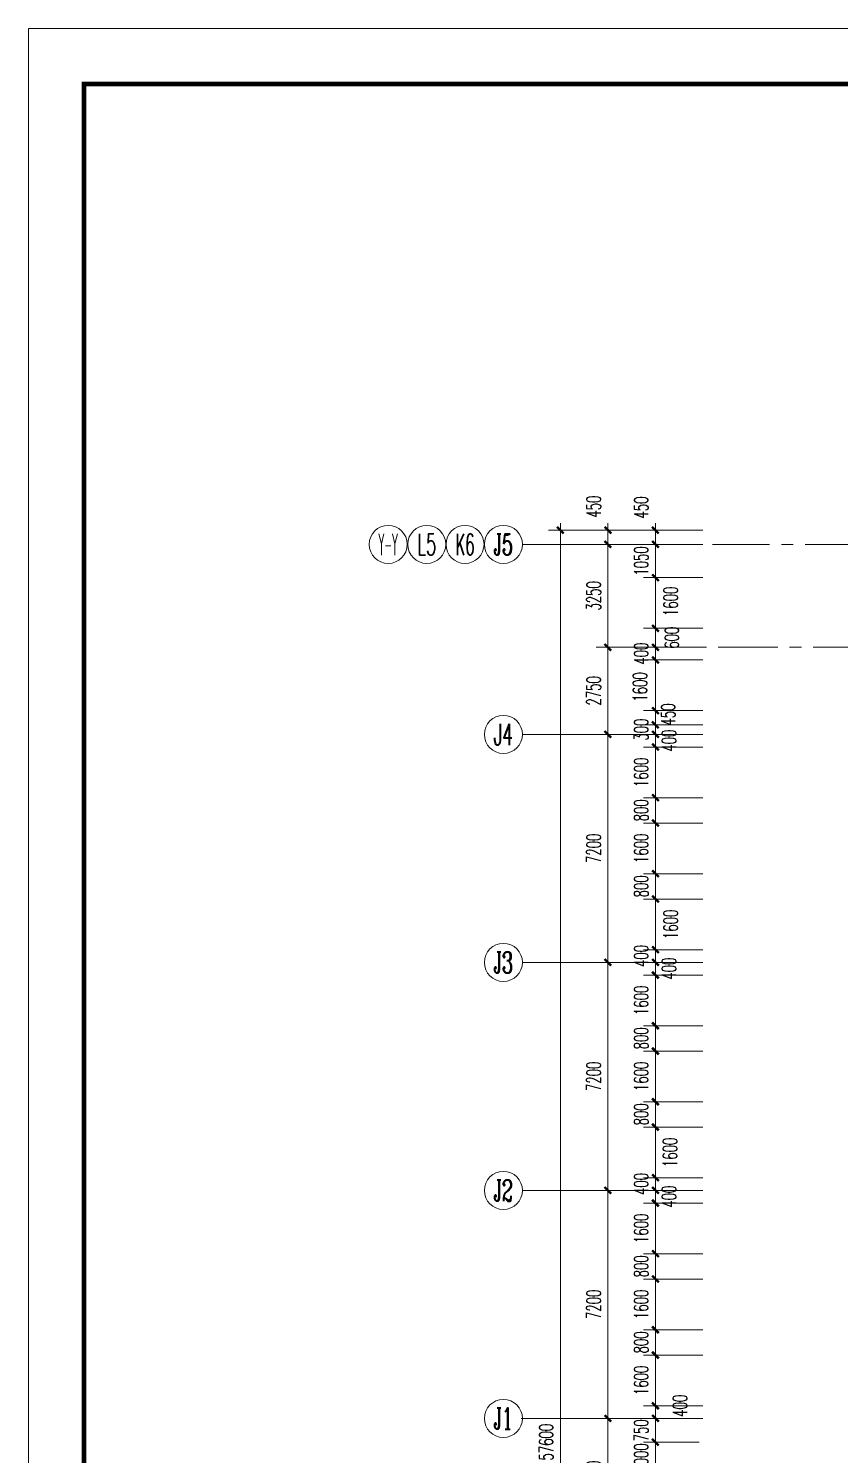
# Model space of a CAD drawing. Extents: x 1575758 to 1999219, y -897052 to -636879.
# Drawn here: x 1576593 to 1602194, y -791312 to -746283 of the extents above; entities that cross this region are included whole.
import ezdxf
from ezdxf.enums import TextEntityAlignment as Align

# ---------------------------------------------------------------- set-up
doc = ezdxf.new("R2010")
doc.units = 0
doc.header["$LTSCALE"] = 1500
doc.header["$MEASUREMENT"] = 0
doc.linetypes.add('CENTER', pattern=[2, 1.25, -0.25, 0.25, -0.25])
doc.layers.get('0').update_dxf_attribs({"linetype": 'CONTINUOUS', "lineweight": 5})
doc.layers.get('DEFPOINTS').update_dxf_attribs({"linetype": 'CONTINUOUS', "lineweight": 5})
for name, color, linetype, lineweight in [('AXIS', 7, 'CONTINUOUS', 5), ('AXIS_TEXT', 7, 'CONTINUOUS', 5), ('DOTE', 7, 'CENTER', 5), ('PUB_DIM', 7, 'CONTINUOUS', 5)]:
    doc.layers.add(name, color=color, linetype=linetype, lineweight=lineweight)
doc.styles.add('COMPLEX', font='COMPLEX')
doc.styles.add('DIM_FONT', font='romans.shx', dxfattribs={"width": 0.6})
doc.dimstyles.new('NORMAL', dxfattribs={"dimscale": 1.5, "dimtxt": 300, "dimasz": 1, "dimexe": 250, "dimexo": 300, "dimgap": 150, "dimtad": 1, "dimdec": 0, "dimdsep": 46, "dimtxsty": 'DIM_FONT', "dimblk1": '_DIMX', "dimblk2": '_DIMX', "dimsah": 1, "dimcen": 2.5, "dimdle": 0.3, "dimclrd": 256, "dimclre": 256, "dimclrt": 256, "dimadec": 0, "dimazin": 0, "dimtfac": 1, "dimtdec": 0, "dimtix": 1, "dimtmove": 2, "dimatfit": 3, "dimldrblk": '_DIMX', "dimfxl": 1, "dimtvp": 1, "dimtolj": 1, "dimtzin": 0, "dimlwd": -1, "dimlwe": -1, "dimarcsym": 0})

# ---------------------------------------------------------------- blocks, each defined once
blk = doc.blocks.new('_AXISO')
blk.add_circle((0, 0), 0.5)
at = {"layer": 'AXIS_TEXT', "style": 'COMPLEX', "width": 1.041667}
blk.add_attdef('A', text='', height=0.56, dxfattribs=at).set_placement((-0.25, -0.28), (0.25, -0.28), align=Align.FIT)
blk = doc.blocks.new('_DIMX')
blk.add_line((-150, 0), (150, 0))
at = {"const_width": 50}
blk.add_lwpolyline([(-70, -70), (70, 70)], dxfattribs=at)
blk = doc.blocks.new('*D683')
at = {"layer": 'AXIS'}
for p, q in [((1597884, -762573), (1594509, -762573)), ((1594884, -762575), (1594884, -765822)), ((1597884, -765823), (1594509, -765823))]:
    blk.add_line(p, q, dxfattribs=at)
at = {"layer": 'DEFPOINTS', "color": 0, "lineweight": 5}
for p in [(1598334, -762573), (1594884, -765823), (1598334, -765823)]:
    blk.add_point(p, dxfattribs=at)
at = {"layer": 'AXIS', "xscale": 1.5, "yscale": 1.5, "zscale": 1.5}
for p, rotation in [((1594884, -762573), 90), ((1594884, -765823), 270)]:
    blk.add_blockref('_DIMX', p, dxfattribs=dict(at, rotation=rotation))
at = {"layer": 'AXIS', "insert": (1594434, -764198), "char_height": 450, "attachment_point": 5, "rotation": 90, "style": 'DIM_FONT'}
blk.add_mtext('\\A1;3250', dxfattribs=at)
blk = doc.blocks.new('*D684')
at = {"layer": 'AXIS'}
for p, q in [((1597884, -768573), (1594509, -768573)), ((1594884, -768575), (1594884, -775772)), ((1597884, -775773), (1594509, -775773))]:
    blk.add_line(p, q, dxfattribs=at)
at = {"layer": 'DEFPOINTS', "color": 0, "lineweight": 5}
for p in [(1598334, -768573), (1594884, -775773), (1598334, -775773)]:
    blk.add_point(p, dxfattribs=at)
at = {"layer": 'AXIS', "xscale": 1.5, "yscale": 1.5, "zscale": 1.5}
for p, rotation in [((1594884, -768573), 90), ((1594884, -775773), 270)]:
    blk.add_blockref('_DIMX', p, dxfattribs=dict(at, rotation=rotation))
at = {"layer": 'AXIS', "insert": (1594434, -772173), "char_height": 450, "attachment_point": 5, "rotation": 90, "style": 'DIM_FONT'}
blk.add_mtext('\\A1;7200', dxfattribs=at)
blk = doc.blocks.new('*D685')
at = {"layer": 'AXIS'}
for p, q in [((1597884, -775773), (1594509, -775773)), ((1594884, -775775), (1594884, -782972)), ((1597884, -782973), (1594509, -782973))]:
    blk.add_line(p, q, dxfattribs=at)
at = {"layer": 'DEFPOINTS', "color": 0, "lineweight": 5}
for p in [(1598334, -775773), (1594884, -782973), (1598334, -782973)]:
    blk.add_point(p, dxfattribs=at)
at = {"layer": 'AXIS', "xscale": 1.5, "yscale": 1.5, "zscale": 1.5}
for p, rotation in [((1594884, -775773), 90), ((1594884, -782973), 270)]:
    blk.add_blockref('_DIMX', p, dxfattribs=dict(at, rotation=rotation))
at = {"layer": 'AXIS', "insert": (1594434, -779373), "char_height": 450, "attachment_point": 5, "rotation": 90, "style": 'DIM_FONT'}
blk.add_mtext('\\A1;7200', dxfattribs=at)
blk = doc.blocks.new('*D686')
at = {"layer": 'AXIS'}
for p, q in [((1597884, -782973), (1594509, -782973)), ((1594884, -782975), (1594884, -790172)), ((1597884, -790173), (1594509, -790173))]:
    blk.add_line(p, q, dxfattribs=at)
at = {"layer": 'DEFPOINTS', "color": 0, "lineweight": 5}
for p in [(1598334, -782973), (1594884, -790173), (1598334, -790173)]:
    blk.add_point(p, dxfattribs=at)
at = {"layer": 'AXIS', "xscale": 1.5, "yscale": 1.5, "zscale": 1.5}
for p, rotation in [((1594884, -782973), 90), ((1594884, -790173), 270)]:
    blk.add_blockref('_DIMX', p, dxfattribs=dict(at, rotation=rotation))
at = {"layer": 'AXIS', "insert": (1594434, -786573), "char_height": 450, "attachment_point": 5, "rotation": 90, "style": 'DIM_FONT'}
blk.add_mtext('\\A1;7200', dxfattribs=at)
blk = doc.blocks.new('*D687')
at = {"layer": 'AXIS'}
for p, q in [((1592141, -790173), (1595259, -790173)), ((1594884, -790175), (1594884, -793772)), ((1592141, -793773), (1595259, -793773))]:
    blk.add_line(p, q, dxfattribs=at)
at = {"layer": 'DEFPOINTS', "color": 0, "lineweight": 5}
for p in [(1591691, -790173), (1591691, -793773), (1594884, -793773)]:
    blk.add_point(p, dxfattribs=at)
at = {"layer": 'AXIS', "xscale": 1.5, "yscale": 1.5, "zscale": 1.5}
for p, rotation in [((1594884, -790173), 90), ((1594884, -793773), 270)]:
    blk.add_blockref('_DIMX', p, dxfattribs=dict(at, rotation=rotation))
at = {"layer": 'AXIS', "insert": (1594434, -791973), "char_height": 450, "attachment_point": 5, "rotation": 90, "style": 'DIM_FONT'}
blk.add_mtext('\\A1;3600', dxfattribs=at)
blk = doc.blocks.new('*D776')
at = {"layer": 'DEFPOINTS', "color": 0, "lineweight": 5}
for p in [(1596384, -789774), (1598334, -789774), (1598334, -790173)]:
    blk.add_point(p, dxfattribs=at)
at = {"layer": 'PUB_DIM'}
for p, q in [((1597884, -789774), (1596009, -789774)), ((1596384, -789772), (1596384, -789771)), ((1596384, -790173), (1596384, -789774)), ((1597884, -790173), (1596009, -790173)), ((1596384, -790175), (1596384, -790176))]:
    blk.add_line(p, q, dxfattribs=at)
at = {"layer": 'PUB_DIM', "xscale": 1.5, "yscale": 1.5, "zscale": 1.5}
for p, rotation in [((1596384, -789774), 270), ((1596384, -790173), 90)]:
    blk.add_blockref('_DIMX', p, dxfattribs=dict(at, rotation=rotation))
at = {"layer": 'PUB_DIM', "insert": (1597160, -789774), "char_height": 450, "attachment_point": 5, "rotation": 90, "style": 'DIM_FONT'}
blk.add_mtext('\\A1;400', dxfattribs=at)
blk = doc.blocks.new('*D777')
at = {"layer": 'DEFPOINTS', "color": 0, "lineweight": 5}
for p in [(1598334, -766223), (1596384, -767823), (1598334, -767823)]:
    blk.add_point(p, dxfattribs=at)
at = {"layer": 'PUB_DIM'}
for p, q in [((1597884, -766223), (1596009, -766223)), ((1596384, -766225), (1596384, -767822)), ((1597884, -767823), (1596009, -767823))]:
    blk.add_line(p, q, dxfattribs=at)
at = {"layer": 'PUB_DIM', "xscale": 1.5, "yscale": 1.5, "zscale": 1.5}
for p, rotation in [((1596384, -766223), 90), ((1596384, -767823), 270)]:
    blk.add_blockref('_DIMX', p, dxfattribs=dict(at, rotation=rotation))
at = {"layer": 'PUB_DIM', "insert": (1595897, -767073), "char_height": 450, "attachment_point": 5, "rotation": 90, "style": 'DIM_FONT'}
blk.add_mtext('\\A1;1600', dxfattribs=at)
blk = doc.blocks.new('*D778')
at = {"layer": 'DEFPOINTS', "color": 0, "lineweight": 5}
for p in [(1598334, -762123), (1596384, -762573), (1598334, -762573)]:
    blk.add_point(p, dxfattribs=at)
at = {"layer": 'PUB_DIM'}
for p, q in [((1597884, -762123), (1596009, -762123)), ((1596384, -762122), (1596384, -762120)), ((1596384, -762123), (1596384, -762573)), ((1597884, -762573), (1596009, -762573)), ((1596384, -762575), (1596384, -762576))]:
    blk.add_line(p, q, dxfattribs=at)
at = {"layer": 'PUB_DIM', "xscale": 1.5, "yscale": 1.5, "zscale": 1.5}
for p, rotation in [((1596384, -762123), 270), ((1596384, -762573), 90)]:
    blk.add_blockref('_DIMX', p, dxfattribs=dict(at, rotation=rotation))
at = {"layer": 'PUB_DIM', "insert": (1595934, -761408), "char_height": 450, "attachment_point": 5, "rotation": 90, "style": 'DIM_FONT'}
blk.add_mtext('\\A1;450', dxfattribs=at)
blk = doc.blocks.new('*D779')
at = {"layer": 'DEFPOINTS', "color": 0, "lineweight": 5}
for p in [(1596384, -767823), (1598334, -767823), (1598334, -768273)]:
    blk.add_point(p, dxfattribs=at)
at = {"layer": 'PUB_DIM'}
for p, q in [((1597884, -767823), (1596009, -767823)), ((1596384, -767822), (1596384, -767820)), ((1596384, -768273), (1596384, -767823)), ((1597884, -768273), (1596009, -768273)), ((1596384, -768275), (1596384, -768276))]:
    blk.add_line(p, q, dxfattribs=at)
at = {"layer": 'PUB_DIM', "xscale": 1.5, "yscale": 1.5, "zscale": 1.5}
for p, rotation in [((1596384, -767823), 270), ((1596384, -768273), 90)]:
    blk.add_blockref('_DIMX', p, dxfattribs=dict(at, rotation=rotation))
at = {"layer": 'PUB_DIM', "insert": (1596786, -767945), "char_height": 450, "attachment_point": 5, "rotation": 90, "style": 'DIM_FONT'}
blk.add_mtext('\\A1;450', dxfattribs=at)
blk = doc.blocks.new('*D858')
at = {"layer": 'DEFPOINTS', "color": 0, "lineweight": 5}
for p in [(1596384, -765823), (1598334, -765823), (1598334, -766223)]:
    blk.add_point(p, dxfattribs=at)
at = {"layer": 'PUB_DIM'}
for p, q in [((1597884, -765823), (1596009, -765823)), ((1596384, -765822), (1596384, -765820)), ((1596384, -766223), (1596384, -765823)), ((1597884, -766223), (1596009, -766223)), ((1596384, -766225), (1596384, -766226))]:
    blk.add_line(p, q, dxfattribs=at)
at = {"layer": 'PUB_DIM', "xscale": 1.5, "yscale": 1.5, "zscale": 1.5}
for p, rotation in [((1596384, -765823), 270), ((1596384, -766223), 90)]:
    blk.add_blockref('_DIMX', p, dxfattribs=dict(at, rotation=rotation))
at = {"layer": 'PUB_DIM', "insert": (1595934, -766023), "char_height": 450, "attachment_point": 5, "rotation": 90, "style": 'DIM_FONT'}
blk.add_mtext('\\A1;400', dxfattribs=at)
blk = doc.blocks.new('*D859')
at = {"layer": 'DEFPOINTS', "color": 0, "lineweight": 5}
for p in [(1596384, -768573), (1598334, -768273), (1598334, -768573)]:
    blk.add_point(p, dxfattribs=at)
at = {"layer": 'PUB_DIM'}
for p, q in [((1597884, -768273), (1596009, -768273)), ((1597884, -768573), (1596009, -768573)), ((1596384, -768272), (1596384, -768270)), ((1596384, -768273), (1596384, -768573)), ((1596384, -768575), (1596384, -768576))]:
    blk.add_line(p, q, dxfattribs=at)
at = {"layer": 'PUB_DIM', "xscale": 1.5, "yscale": 1.5, "zscale": 1.5}
for p, rotation in [((1596384, -768273), 270), ((1596384, -768573), 90)]:
    blk.add_blockref('_DIMX', p, dxfattribs=dict(at, rotation=rotation))
at = {"layer": 'PUB_DIM', "insert": (1595934, -768423), "char_height": 450, "attachment_point": 5, "rotation": 90, "style": 'DIM_FONT'}
blk.add_mtext('\\A1;300', dxfattribs=at)
blk = doc.blocks.new('*D870')
at = {"layer": 'DEFPOINTS', "color": 0, "lineweight": 5}
for p in [(1596384, -763623), (1598334, -763623), (1598334, -765223)]:
    blk.add_point(p, dxfattribs=at)
at = {"layer": 'PUB_DIM'}
for p, q in [((1597884, -763623), (1596009, -763623)), ((1596384, -765222), (1596384, -763625)), ((1597884, -765223), (1596009, -765223))]:
    blk.add_line(p, q, dxfattribs=at)
at = {"layer": 'PUB_DIM', "xscale": 1.5, "yscale": 1.5, "zscale": 1.5}
for p, rotation in [((1596384, -763623), 90), ((1596384, -765223), 270)]:
    blk.add_blockref('_DIMX', p, dxfattribs=dict(at, rotation=rotation))
at = {"layer": 'PUB_DIM', "insert": (1596866, -764373), "char_height": 450, "attachment_point": 5, "rotation": 90, "style": 'DIM_FONT'}
blk.add_mtext('\\A1;1600', dxfattribs=at)
blk = doc.blocks.new('*D872')
at = {"layer": 'DEFPOINTS', "color": 0, "lineweight": 5}
for p in [(1596384, -768973), (1598334, -768973), (1598334, -770573)]:
    blk.add_point(p, dxfattribs=at)
at = {"layer": 'PUB_DIM'}
for p, q in [((1597884, -768973), (1596009, -768973)), ((1596384, -770572), (1596384, -768975)), ((1597884, -770573), (1596009, -770573))]:
    blk.add_line(p, q, dxfattribs=at)
at = {"layer": 'PUB_DIM', "xscale": 1.5, "yscale": 1.5, "zscale": 1.5}
for p, rotation in [((1596384, -768973), 90), ((1596384, -770573), 270)]:
    blk.add_blockref('_DIMX', p, dxfattribs=dict(at, rotation=rotation))
at = {"layer": 'PUB_DIM', "insert": (1595934, -769773), "char_height": 450, "attachment_point": 5, "rotation": 90, "style": 'DIM_FONT'}
blk.add_mtext('\\A1;1600', dxfattribs=at)
blk = doc.blocks.new('*D873')
at = {"layer": 'DEFPOINTS', "color": 0, "lineweight": 5}
for p in [(1596384, -770573), (1598334, -770573), (1598334, -771373)]:
    blk.add_point(p, dxfattribs=at)
at = {"layer": 'PUB_DIM'}
for p, q in [((1597884, -770573), (1596009, -770573)), ((1596384, -770572), (1596384, -770570)), ((1596384, -771373), (1596384, -770573)), ((1597884, -771373), (1596009, -771373)), ((1596384, -771375), (1596384, -771376))]:
    blk.add_line(p, q, dxfattribs=at)
at = {"layer": 'PUB_DIM', "xscale": 1.5, "yscale": 1.5, "zscale": 1.5}
for p, rotation in [((1596384, -770573), 270), ((1596384, -771373), 90)]:
    blk.add_blockref('_DIMX', p, dxfattribs=dict(at, rotation=rotation))
at = {"layer": 'PUB_DIM', "insert": (1595934, -770973), "char_height": 450, "attachment_point": 5, "rotation": 90, "style": 'DIM_FONT'}
blk.add_mtext('\\A1;800', dxfattribs=at)
blk = doc.blocks.new('*D874')
at = {"layer": 'DEFPOINTS', "color": 0, "lineweight": 5}
for p in [(1596384, -771373), (1598334, -771373), (1598334, -772973)]:
    blk.add_point(p, dxfattribs=at)
at = {"layer": 'PUB_DIM'}
for p, q in [((1597884, -771373), (1596009, -771373)), ((1596384, -772972), (1596384, -771375)), ((1597884, -772973), (1596009, -772973))]:
    blk.add_line(p, q, dxfattribs=at)
at = {"layer": 'PUB_DIM', "xscale": 1.5, "yscale": 1.5, "zscale": 1.5}
for p, rotation in [((1596384, -771373), 90), ((1596384, -772973), 270)]:
    blk.add_blockref('_DIMX', p, dxfattribs=dict(at, rotation=rotation))
at = {"layer": 'PUB_DIM', "insert": (1595934, -772173), "char_height": 450, "attachment_point": 5, "rotation": 90, "style": 'DIM_FONT'}
blk.add_mtext('\\A1;1600', dxfattribs=at)
blk = doc.blocks.new('*D875')
at = {"layer": 'DEFPOINTS', "color": 0, "lineweight": 5}
for p in [(1596384, -772973), (1598334, -772973), (1598334, -773773)]:
    blk.add_point(p, dxfattribs=at)
at = {"layer": 'PUB_DIM'}
for p, q in [((1597884, -772973), (1596009, -772973)), ((1596384, -772972), (1596384, -772970)), ((1596384, -773773), (1596384, -772973)), ((1597884, -773773), (1596009, -773773)), ((1596384, -773775), (1596384, -773776))]:
    blk.add_line(p, q, dxfattribs=at)
at = {"layer": 'PUB_DIM', "xscale": 1.5, "yscale": 1.5, "zscale": 1.5}
for p, rotation in [((1596384, -772973), 270), ((1596384, -773773), 90)]:
    blk.add_blockref('_DIMX', p, dxfattribs=dict(at, rotation=rotation))
at = {"layer": 'PUB_DIM', "insert": (1595934, -773373), "char_height": 450, "attachment_point": 5, "rotation": 90, "style": 'DIM_FONT'}
blk.add_mtext('\\A1;800', dxfattribs=at)
blk = doc.blocks.new('*D876')
at = {"layer": 'DEFPOINTS', "color": 0, "lineweight": 5}
for p in [(1596384, -773773), (1598334, -773773), (1598334, -775373)]:
    blk.add_point(p, dxfattribs=at)
at = {"layer": 'PUB_DIM'}
for p, q in [((1597884, -773773), (1596009, -773773)), ((1596384, -775372), (1596384, -773775)), ((1597884, -775373), (1596009, -775373))]:
    blk.add_line(p, q, dxfattribs=at)
at = {"layer": 'PUB_DIM', "xscale": 1.5, "yscale": 1.5, "zscale": 1.5}
for p, rotation in [((1596384, -773773), 90), ((1596384, -775373), 270)]:
    blk.add_blockref('_DIMX', p, dxfattribs=dict(at, rotation=rotation))
at = {"layer": 'PUB_DIM', "insert": (1596866, -774573), "char_height": 450, "attachment_point": 5, "rotation": 90, "style": 'DIM_FONT'}
blk.add_mtext('\\A1;1600', dxfattribs=at)
blk = doc.blocks.new('*D877')
at = {"layer": 'DEFPOINTS', "color": 0, "lineweight": 5}
for p in [(1596384, -775373), (1598334, -775373), (1598334, -775773)]:
    blk.add_point(p, dxfattribs=at)
at = {"layer": 'PUB_DIM'}
for p, q in [((1597884, -775373), (1596009, -775373)), ((1596384, -775372), (1596384, -775370)), ((1596384, -775773), (1596384, -775373)), ((1597884, -775773), (1596009, -775773)), ((1596384, -775775), (1596384, -775776))]:
    blk.add_line(p, q, dxfattribs=at)
at = {"layer": 'PUB_DIM', "xscale": 1.5, "yscale": 1.5, "zscale": 1.5}
for p, rotation in [((1596384, -775373), 270), ((1596384, -775773), 90)]:
    blk.add_blockref('_DIMX', p, dxfattribs=dict(at, rotation=rotation))
at = {"layer": 'PUB_DIM', "insert": (1595934, -775573), "char_height": 450, "attachment_point": 5, "rotation": 90, "style": 'DIM_FONT'}
blk.add_mtext('\\A1;400', dxfattribs=at)
blk = doc.blocks.new('*D878')
at = {"layer": 'DEFPOINTS', "color": 0, "lineweight": 5}
for p in [(1598334, -780974), (1596384, -782573), (1598334, -782573)]:
    blk.add_point(p, dxfattribs=at)
at = {"layer": 'PUB_DIM'}
for p, q in [((1597884, -780974), (1596009, -780974)), ((1596384, -780975), (1596384, -782572)), ((1597884, -782573), (1596009, -782573))]:
    blk.add_line(p, q, dxfattribs=at)
at = {"layer": 'PUB_DIM', "xscale": 1.5, "yscale": 1.5, "zscale": 1.5}
for p, rotation in [((1596384, -780974), 90), ((1596384, -782573), 270)]:
    blk.add_blockref('_DIMX', p, dxfattribs=dict(at, rotation=rotation))
at = {"layer": 'PUB_DIM', "insert": (1596846, -781774), "char_height": 450, "attachment_point": 5, "rotation": 90, "style": 'DIM_FONT'}
blk.add_mtext('\\A1;1600', dxfattribs=at)
blk = doc.blocks.new('*D879')
at = {"layer": 'DEFPOINTS', "color": 0, "lineweight": 5}
for p in [(1598334, -780174), (1596384, -780974), (1598334, -780974)]:
    blk.add_point(p, dxfattribs=at)
at = {"layer": 'PUB_DIM'}
for p, q in [((1597884, -780174), (1596009, -780174)), ((1596384, -780172), (1596384, -780171)), ((1596384, -780174), (1596384, -780974)), ((1597884, -780974), (1596009, -780974)), ((1596384, -780975), (1596384, -780977))]:
    blk.add_line(p, q, dxfattribs=at)
at = {"layer": 'PUB_DIM', "xscale": 1.5, "yscale": 1.5, "zscale": 1.5}
for p, rotation in [((1596384, -780174), 270), ((1596384, -780974), 90)]:
    blk.add_blockref('_DIMX', p, dxfattribs=dict(at, rotation=rotation))
at = {"layer": 'PUB_DIM', "insert": (1595934, -780574), "char_height": 450, "attachment_point": 5, "rotation": 90, "style": 'DIM_FONT'}
blk.add_mtext('\\A1;800', dxfattribs=at)
blk = doc.blocks.new('*D880')
at = {"layer": 'DEFPOINTS', "color": 0, "lineweight": 5}
for p in [(1598334, -778574), (1596384, -780174), (1598334, -780174)]:
    blk.add_point(p, dxfattribs=at)
at = {"layer": 'PUB_DIM'}
for p, q in [((1597884, -778574), (1596009, -778574)), ((1596384, -778575), (1596384, -780172)), ((1597884, -780174), (1596009, -780174))]:
    blk.add_line(p, q, dxfattribs=at)
at = {"layer": 'PUB_DIM', "xscale": 1.5, "yscale": 1.5, "zscale": 1.5}
for p, rotation in [((1596384, -778574), 90), ((1596384, -780174), 270)]:
    blk.add_blockref('_DIMX', p, dxfattribs=dict(at, rotation=rotation))
at = {"layer": 'PUB_DIM', "insert": (1595934, -779374), "char_height": 450, "attachment_point": 5, "rotation": 90, "style": 'DIM_FONT'}
blk.add_mtext('\\A1;1600', dxfattribs=at)
blk = doc.blocks.new('*D881')
at = {"layer": 'DEFPOINTS', "color": 0, "lineweight": 5}
for p in [(1598334, -777774), (1596384, -778574), (1598334, -778574)]:
    blk.add_point(p, dxfattribs=at)
at = {"layer": 'PUB_DIM'}
for p, q in [((1597884, -777774), (1596009, -777774)), ((1596384, -777772), (1596384, -777771)), ((1596384, -777774), (1596384, -778574)), ((1597884, -778574), (1596009, -778574)), ((1596384, -778575), (1596384, -778577))]:
    blk.add_line(p, q, dxfattribs=at)
at = {"layer": 'PUB_DIM', "xscale": 1.5, "yscale": 1.5, "zscale": 1.5}
for p, rotation in [((1596384, -777774), 270), ((1596384, -778574), 90)]:
    blk.add_blockref('_DIMX', p, dxfattribs=dict(at, rotation=rotation))
at = {"layer": 'PUB_DIM', "insert": (1595934, -778174), "char_height": 450, "attachment_point": 5, "rotation": 90, "style": 'DIM_FONT'}
blk.add_mtext('\\A1;800', dxfattribs=at)
blk = doc.blocks.new('*D882')
at = {"layer": 'DEFPOINTS', "color": 0, "lineweight": 5}
for p in [(1598334, -776174), (1596384, -777774), (1598334, -777774)]:
    blk.add_point(p, dxfattribs=at)
at = {"layer": 'PUB_DIM'}
for p, q in [((1597884, -776174), (1596009, -776174)), ((1596384, -776175), (1596384, -777772)), ((1597884, -777774), (1596009, -777774))]:
    blk.add_line(p, q, dxfattribs=at)
at = {"layer": 'PUB_DIM', "xscale": 1.5, "yscale": 1.5, "zscale": 1.5}
for p, rotation in [((1596384, -776174), 90), ((1596384, -777774), 270)]:
    blk.add_blockref('_DIMX', p, dxfattribs=dict(at, rotation=rotation))
at = {"layer": 'PUB_DIM', "insert": (1595934, -776974), "char_height": 450, "attachment_point": 5, "rotation": 90, "style": 'DIM_FONT'}
blk.add_mtext('\\A1;1600', dxfattribs=at)
blk = doc.blocks.new('*D883')
at = {"layer": 'DEFPOINTS', "color": 0, "lineweight": 5}
for p in [(1598334, -788174), (1596384, -789774), (1598334, -789774)]:
    blk.add_point(p, dxfattribs=at)
at = {"layer": 'PUB_DIM'}
for p, q in [((1597884, -788174), (1596009, -788174)), ((1596384, -788175), (1596384, -789772)), ((1597884, -789774), (1596009, -789774))]:
    blk.add_line(p, q, dxfattribs=at)
at = {"layer": 'PUB_DIM', "xscale": 1.5, "yscale": 1.5, "zscale": 1.5}
for p, rotation in [((1596384, -788174), 90), ((1596384, -789774), 270)]:
    blk.add_blockref('_DIMX', p, dxfattribs=dict(at, rotation=rotation))
at = {"layer": 'PUB_DIM', "insert": (1595934, -788974), "char_height": 450, "attachment_point": 5, "rotation": 90, "style": 'DIM_FONT'}
blk.add_mtext('\\A1;1600', dxfattribs=at)
blk = doc.blocks.new('*D884')
at = {"layer": 'DEFPOINTS', "color": 0, "lineweight": 5}
for p in [(1598334, -787374), (1596384, -788174), (1598334, -788174)]:
    blk.add_point(p, dxfattribs=at)
at = {"layer": 'PUB_DIM'}
for p, q in [((1597884, -787374), (1596009, -787374)), ((1596384, -787372), (1596384, -787371)), ((1596384, -787374), (1596384, -788174)), ((1597884, -788174), (1596009, -788174)), ((1596384, -788175), (1596384, -788177))]:
    blk.add_line(p, q, dxfattribs=at)
at = {"layer": 'PUB_DIM', "xscale": 1.5, "yscale": 1.5, "zscale": 1.5}
for p, rotation in [((1596384, -787374), 270), ((1596384, -788174), 90)]:
    blk.add_blockref('_DIMX', p, dxfattribs=dict(at, rotation=rotation))
at = {"layer": 'PUB_DIM', "insert": (1595934, -787774), "char_height": 450, "attachment_point": 5, "rotation": 90, "style": 'DIM_FONT'}
blk.add_mtext('\\A1;800', dxfattribs=at)
blk = doc.blocks.new('*D885')
at = {"layer": 'DEFPOINTS', "color": 0, "lineweight": 5}
for p in [(1596384, -783373), (1598334, -783373), (1598334, -784973)]:
    blk.add_point(p, dxfattribs=at)
at = {"layer": 'PUB_DIM'}
for p, q in [((1597884, -783373), (1596009, -783373)), ((1596384, -784972), (1596384, -783375)), ((1597884, -784973), (1596009, -784973))]:
    blk.add_line(p, q, dxfattribs=at)
at = {"layer": 'PUB_DIM', "xscale": 1.5, "yscale": 1.5, "zscale": 1.5}
for p, rotation in [((1596384, -783373), 90), ((1596384, -784973), 270)]:
    blk.add_blockref('_DIMX', p, dxfattribs=dict(at, rotation=rotation))
at = {"layer": 'PUB_DIM', "insert": (1595934, -784173), "char_height": 450, "attachment_point": 5, "rotation": 90, "style": 'DIM_FONT'}
blk.add_mtext('\\A1;1600', dxfattribs=at)
blk = doc.blocks.new('*D886')
at = {"layer": 'DEFPOINTS', "color": 0, "lineweight": 5}
for p in [(1596384, -784973), (1598334, -784973), (1598334, -785773)]:
    blk.add_point(p, dxfattribs=at)
at = {"layer": 'PUB_DIM'}
for p, q in [((1597884, -784973), (1596009, -784973)), ((1596384, -784972), (1596384, -784970)), ((1596384, -785773), (1596384, -784973)), ((1597884, -785773), (1596009, -785773)), ((1596384, -785775), (1596384, -785776))]:
    blk.add_line(p, q, dxfattribs=at)
at = {"layer": 'PUB_DIM', "xscale": 1.5, "yscale": 1.5, "zscale": 1.5}
for p, rotation in [((1596384, -784973), 270), ((1596384, -785773), 90)]:
    blk.add_blockref('_DIMX', p, dxfattribs=dict(at, rotation=rotation))
at = {"layer": 'PUB_DIM', "insert": (1595934, -785373), "char_height": 450, "attachment_point": 5, "rotation": 90, "style": 'DIM_FONT'}
blk.add_mtext('\\A1;800', dxfattribs=at)
blk = doc.blocks.new('*D887')
at = {"layer": 'DEFPOINTS', "color": 0, "lineweight": 5}
for p in [(1596384, -785773), (1598334, -785773), (1598334, -787373)]:
    blk.add_point(p, dxfattribs=at)
at = {"layer": 'PUB_DIM'}
for p, q in [((1597884, -785773), (1596009, -785773)), ((1596384, -787372), (1596384, -785775)), ((1597884, -787373), (1596009, -787373))]:
    blk.add_line(p, q, dxfattribs=at)
at = {"layer": 'PUB_DIM', "xscale": 1.5, "yscale": 1.5, "zscale": 1.5}
for p, rotation in [((1596384, -785773), 90), ((1596384, -787373), 270)]:
    blk.add_blockref('_DIMX', p, dxfattribs=dict(at, rotation=rotation))
at = {"layer": 'PUB_DIM', "insert": (1595934, -786573), "char_height": 450, "attachment_point": 5, "rotation": 90, "style": 'DIM_FONT'}
blk.add_mtext('\\A1;1600', dxfattribs=at)
blk = doc.blocks.new('*D944')
at = {"layer": 'DEFPOINTS', "color": 0, "lineweight": 5}
for p in [(1596384, -762573), (1598334, -762573), (1598334, -763623)]:
    blk.add_point(p, dxfattribs=at)
at = {"layer": 'PUB_DIM'}
for p, q in [((1597884, -762573), (1596009, -762573)), ((1596384, -762572), (1596384, -762570)), ((1596384, -763623), (1596384, -762573)), ((1597884, -763623), (1596009, -763623)), ((1596384, -763625), (1596384, -763626))]:
    blk.add_line(p, q, dxfattribs=at)
at = {"layer": 'PUB_DIM', "xscale": 1.5, "yscale": 1.5, "zscale": 1.5}
for p, rotation in [((1596384, -762573), 270), ((1596384, -763623), 90)]:
    blk.add_blockref('_DIMX', p, dxfattribs=dict(at, rotation=rotation))
at = {"layer": 'PUB_DIM', "insert": (1595934, -763098), "char_height": 450, "attachment_point": 5, "rotation": 90, "style": 'DIM_FONT'}
blk.add_mtext('\\A1;1050', dxfattribs=at)
blk = doc.blocks.new('*D948')
at = {"layer": 'AXIS'}
for p, q in [((1597434, -762123), (1593009, -762123)), ((1593384, -762125), (1593384, -819722)), ((1597434, -819723), (1593009, -819723))]:
    blk.add_line(p, q, dxfattribs=at)
at = {"layer": 'DEFPOINTS', "color": 0, "lineweight": 5}
for p in [(1597884, -762123), (1593384, -819723), (1597884, -819723)]:
    blk.add_point(p, dxfattribs=at)
at = {"layer": 'AXIS', "xscale": 1.5, "yscale": 1.5, "zscale": 1.5}
for p, rotation in [((1593384, -762123), 90), ((1593384, -819723), 270)]:
    blk.add_blockref('_DIMX', p, dxfattribs=dict(at, rotation=rotation))
at = {"layer": 'AXIS', "insert": (1592934, -790923), "char_height": 450, "attachment_point": 5, "rotation": 90, "style": 'DIM_FONT'}
blk.add_mtext('\\A1;57600', dxfattribs=at)
blk = doc.blocks.new('*D949')
at = {"layer": 'DEFPOINTS', "color": 0, "lineweight": 5}
for p in [(1596834, -762123), (1594884, -762573), (1596834, -762573)]:
    blk.add_point(p, dxfattribs=at)
at = {"layer": 'PUB_DIM'}
for p, q in [((1596384, -762123), (1594509, -762123)), ((1594884, -762122), (1594884, -762120)), ((1594884, -762123), (1594884, -762573)), ((1596384, -762573), (1594509, -762573)), ((1594884, -762575), (1594884, -762576))]:
    blk.add_line(p, q, dxfattribs=at)
at = {"layer": 'PUB_DIM', "xscale": 1.5, "yscale": 1.5, "zscale": 1.5}
for p, rotation in [((1594884, -762123), 270), ((1594884, -762573), 90)]:
    blk.add_blockref('_DIMX', p, dxfattribs=dict(at, rotation=rotation))
at = {"layer": 'PUB_DIM', "insert": (1594434, -761379), "char_height": 450, "attachment_point": 5, "rotation": 90, "style": 'DIM_FONT'}
blk.add_mtext('\\A1;450', dxfattribs=at)
blk = doc.blocks.new('*D954')
at = {"layer": 'DEFPOINTS', "color": 0, "lineweight": 5}
for p in [(1596384, -768573), (1598334, -768573), (1598334, -768973)]:
    blk.add_point(p, dxfattribs=at)
at = {"layer": 'PUB_DIM'}
for p, q in [((1597884, -768573), (1596009, -768573)), ((1596384, -768572), (1596384, -768570)), ((1596384, -768973), (1596384, -768573)), ((1597884, -768973), (1596009, -768973)), ((1596384, -768975), (1596384, -768976))]:
    blk.add_line(p, q, dxfattribs=at)
at = {"layer": 'PUB_DIM', "xscale": 1.5, "yscale": 1.5, "zscale": 1.5}
for p, rotation in [((1596384, -768573), 270), ((1596384, -768973), 90)]:
    blk.add_blockref('_DIMX', p, dxfattribs=dict(at, rotation=rotation))
at = {"layer": 'PUB_DIM', "insert": (1596816, -768773), "char_height": 450, "attachment_point": 5, "rotation": 90, "style": 'DIM_FONT'}
blk.add_mtext('\\A1;400', dxfattribs=at)
blk = doc.blocks.new('*D955')
at = {"layer": 'DEFPOINTS', "color": 0, "lineweight": 5}
for p in [(1598334, -775773), (1596384, -776174), (1598334, -776174)]:
    blk.add_point(p, dxfattribs=at)
at = {"layer": 'PUB_DIM'}
for p, q in [((1597884, -775773), (1596009, -775773)), ((1596384, -775772), (1596384, -775770)), ((1596384, -775773), (1596384, -776174)), ((1597884, -776174), (1596009, -776174)), ((1596384, -776175), (1596384, -776177))]:
    blk.add_line(p, q, dxfattribs=at)
at = {"layer": 'PUB_DIM', "xscale": 1.5, "yscale": 1.5, "zscale": 1.5}
for p, rotation in [((1596384, -775773), 270), ((1596384, -776174), 90)]:
    blk.add_blockref('_DIMX', p, dxfattribs=dict(at, rotation=rotation))
at = {"layer": 'PUB_DIM', "insert": (1596816, -775974), "char_height": 450, "attachment_point": 5, "rotation": 90, "style": 'DIM_FONT'}
blk.add_mtext('\\A1;400', dxfattribs=at)
blk = doc.blocks.new('*D956')
at = {"layer": 'DEFPOINTS', "color": 0, "lineweight": 5}
for p in [(1596384, -782573), (1598334, -782573), (1598334, -782973)]:
    blk.add_point(p, dxfattribs=at)
at = {"layer": 'PUB_DIM'}
for p, q in [((1597884, -782573), (1596009, -782573)), ((1596384, -782572), (1596384, -782570)), ((1596384, -782973), (1596384, -782573)), ((1597884, -782973), (1596009, -782973)), ((1596384, -782975), (1596384, -782976))]:
    blk.add_line(p, q, dxfattribs=at)
at = {"layer": 'PUB_DIM', "xscale": 1.5, "yscale": 1.5, "zscale": 1.5}
for p, rotation in [((1596384, -782573), 270), ((1596384, -782973), 90)]:
    blk.add_blockref('_DIMX', p, dxfattribs=dict(at, rotation=rotation))
at = {"layer": 'PUB_DIM', "insert": (1595934, -782773), "char_height": 450, "attachment_point": 5, "rotation": 90, "style": 'DIM_FONT'}
blk.add_mtext('\\A1;400', dxfattribs=at)
blk = doc.blocks.new('*D957')
at = {"layer": 'DEFPOINTS', "color": 0, "lineweight": 5}
for p in [(1598334, -782973), (1596384, -783374), (1598334, -783374)]:
    blk.add_point(p, dxfattribs=at)
at = {"layer": 'PUB_DIM'}
for p, q in [((1597884, -782973), (1596009, -782973)), ((1596384, -782972), (1596384, -782970)), ((1596384, -782973), (1596384, -783374)), ((1597884, -783374), (1596009, -783374)), ((1596384, -783375), (1596384, -783377))]:
    blk.add_line(p, q, dxfattribs=at)
at = {"layer": 'PUB_DIM', "xscale": 1.5, "yscale": 1.5, "zscale": 1.5}
for p, rotation in [((1596384, -782973), 270), ((1596384, -783374), 90)]:
    blk.add_blockref('_DIMX', p, dxfattribs=dict(at, rotation=rotation))
at = {"layer": 'PUB_DIM', "insert": (1596816, -783174), "char_height": 450, "attachment_point": 5, "rotation": 90, "style": 'DIM_FONT'}
blk.add_mtext('\\A1;400', dxfattribs=at)
blk = doc.blocks.new('*D1730')
at = {"layer": 'DEFPOINTS', "color": 0, "lineweight": 5}
for p in [(1596384, -790923), (1598210, -790923), (1598210, -791923)]:
    blk.add_point(p, dxfattribs=at)
at = {"layer": 'PUB_DIM'}
for p, q in [((1597760, -790923), (1596009, -790923)), ((1596384, -790922), (1596384, -790920)), ((1596384, -791923), (1596384, -790923)), ((1597760, -791923), (1596009, -791923)), ((1596384, -791925), (1596384, -791926))]:
    blk.add_line(p, q, dxfattribs=at)
at = {"layer": 'PUB_DIM', "xscale": 1.5, "yscale": 1.5, "zscale": 1.5}
for p, rotation in [((1596384, -790923), 270), ((1596384, -791923), 90)]:
    blk.add_blockref('_DIMX', p, dxfattribs=dict(at, rotation=rotation))
at = {"layer": 'PUB_DIM', "insert": (1595934, -791423), "char_height": 450, "attachment_point": 5, "rotation": 90, "style": 'DIM_FONT'}
blk.add_mtext('\\A1;1000', dxfattribs=at)
blk = doc.blocks.new('*D1731')
at = {"layer": 'DEFPOINTS', "color": 0, "lineweight": 5}
for p in [(1596384, -790173), (1598210, -790173), (1598210, -790923)]:
    blk.add_point(p, dxfattribs=at)
at = {"layer": 'PUB_DIM'}
for p, q in [((1597760, -790173), (1596009, -790173)), ((1596384, -790172), (1596384, -790170)), ((1596384, -790923), (1596384, -790173)), ((1597760, -790923), (1596009, -790923)), ((1596384, -790925), (1596384, -790926))]:
    blk.add_line(p, q, dxfattribs=at)
at = {"layer": 'PUB_DIM', "xscale": 1.5, "yscale": 1.5, "zscale": 1.5}
for p, rotation in [((1596384, -790173), 270), ((1596384, -790923), 90)]:
    blk.add_blockref('_DIMX', p, dxfattribs=dict(at, rotation=rotation))
at = {"layer": 'PUB_DIM', "insert": (1595934, -790548), "char_height": 450, "attachment_point": 5, "rotation": 90, "style": 'DIM_FONT'}
blk.add_mtext('\\A1;750', dxfattribs=at)
blk = doc.blocks.new('*D2278')
at = {"layer": 'AXIS'}
for p, q in [((1597884, -765823), (1594509, -765823)), ((1594884, -765825), (1594884, -768572)), ((1597884, -768573), (1594509, -768573))]:
    blk.add_line(p, q, dxfattribs=at)
at = {"layer": 'DEFPOINTS', "color": 0, "lineweight": 5}
for p in [(1598334, -765823), (1594884, -768573), (1598334, -768573)]:
    blk.add_point(p, dxfattribs=at)
at = {"layer": 'AXIS', "xscale": 1.5, "yscale": 1.5, "zscale": 1.5}
for p, rotation in [((1594884, -765823), 90), ((1594884, -768573), 270)]:
    blk.add_blockref('_DIMX', p, dxfattribs=dict(at, rotation=rotation))
at = {"layer": 'AXIS', "insert": (1594434, -767198), "char_height": 450, "attachment_point": 5, "rotation": 90, "style": 'DIM_FONT'}
blk.add_mtext('\\A1;2750', dxfattribs=at)
blk = doc.blocks.new('*D2279')
at = {"layer": 'DEFPOINTS', "color": 0, "lineweight": 5}
for p in [(1596384, -765223), (1598334, -765223), (1598334, -765823)]:
    blk.add_point(p, dxfattribs=at)
at = {"layer": 'PUB_DIM'}
for p, q in [((1597884, -765223), (1596009, -765223)), ((1596384, -765822), (1596384, -765225)), ((1597884, -765823), (1596009, -765823))]:
    blk.add_line(p, q, dxfattribs=at)
at = {"layer": 'PUB_DIM', "xscale": 1.5, "yscale": 1.5, "zscale": 1.5}
for p, rotation in [((1596384, -765223), 90), ((1596384, -765823), 270)]:
    blk.add_blockref('_DIMX', p, dxfattribs=dict(at, rotation=rotation))
at = {"layer": 'PUB_DIM', "insert": (1596902, -765523), "char_height": 450, "attachment_point": 5, "rotation": 90, "style": 'DIM_FONT'}
blk.add_mtext('\\A1;600', dxfattribs=at)

msp = doc.modelspace()

# ---------------------------------------------------------------- linework, layer by layer
at = {"layer": 'AXIS'}
for p, q in [((1592184.1, -762573.4), (1597884.1, -762573.4)), ((1592184.1, -768573.4), (1597884.1, -768573.4)), ((1592184.1, -768573.4), (1597884.1, -768573.4)), ((1592184.1, -775773.4), (1597884.1, -775773.4)), ((1592184.1, -782973.4), (1597884.1, -782973.4)), ((1592184.1, -790173.4), (1597884.1, -790173.4))]:
    msp.add_line(p, q, dxfattribs=at)
at = {"layer": 'AXIS', "color": 250}
msp.add_lwpolyline([(1576593.4, -746283.4), (1576593.4, -847596.8), (1713313.9, -847596.8), (1713313.9, -746283.4)], close=True, dxfattribs=at)
at = {"layer": 'AXIS', "color": 0, "const_width": 140.2}
msp.add_lwpolyline([(1578346.2, -748036.2), (1578346.2, -845844), (1711561.1, -845844), (1711561.1, -748036.2)], close=True, dxfattribs=at)
at = {"layer": 'DOTE'}
for p, q in [((1629984.7, -762573.5), (1598184.1, -762573.5)), ((1612243.2, -765821.8), (1596985.5, -765820.5))]:
    msp.add_line(p, q, dxfattribs=at)

# ---------------------------------------------------------------- block references
at = {"layer": 'AXIS'}
ref = msp.add_blockref('_AXISO', (1587947.4, -762573.4), dxfattribs=dict(at, xscale=1200, yscale=1200, zscale=1200))
ref.add_attrib('A', 'Y-Y', dxfattribs={"layer": 'AXIS_TEXT', "height": 672, "style": 'COMPLEX', "width": 0.284091}).set_placement((1587647.4, -762909.4), (1588247.4, -762909.4), align=Align.FIT)
ref = msp.add_blockref('_AXISO', (1587947.4, -762573.4), dxfattribs=dict(at, xscale=1200, yscale=1200, zscale=1200))
ref.add_attrib('A', 'Y-Y', dxfattribs={"layer": 'AXIS_TEXT', "height": 672, "style": 'COMPLEX', "width": 0.284091}).set_placement((1587647.4, -762909.4), (1588247.4, -762909.4), align=Align.FIT)
ref = msp.add_blockref('_AXISO', (1589166.2, -762573.4), dxfattribs=dict(at, xscale=1200, yscale=1200, zscale=1200))
ref.add_attrib('A', 'L5', dxfattribs={"layer": 'AXIS_TEXT', "height": 672, "style": 'COMPLEX', "width": 0.585938}).set_placement((1588866.2, -762909.4), (1589466.2, -762909.4), align=Align.FIT)
ref = msp.add_blockref('_AXISO', (1590373, -762573.4), dxfattribs=dict(at, xscale=1200, yscale=1200, zscale=1200))
ref.add_attrib('A', 'K6', dxfattribs={"layer": 'AXIS_TEXT', "height": 672, "style": 'COMPLEX', "width": 0.520833}).set_placement((1590073, -762909.4), (1590673, -762909.4), align=Align.FIT)
ref = msp.add_blockref('_AXISO', (1591584.1, -762573.4), dxfattribs=dict(at, xscale=1200, yscale=1200, zscale=1200))
ref.add_attrib('A', 'J5', dxfattribs={"layer": 'AXIS_TEXT', "height": 672, "style": 'COMPLEX', "width": 0.646552}).set_placement((1591284.1, -762909.4), (1591884.1, -762909.4), align=Align.FIT)
ref = msp.add_blockref('_AXISO', (1591584.1, -768573.4), dxfattribs=dict(at, xscale=1200, yscale=1200, zscale=1200))
ref.add_attrib('A', 'J4', dxfattribs={"layer": 'AXIS_TEXT', "height": 672, "style": 'COMPLEX', "width": 0.604839}).set_placement((1591284.1, -768909.4), (1591884.1, -768909.4), align=Align.FIT)
ref = msp.add_blockref('_AXISO', (1591584.1, -775773.4), dxfattribs=dict(at, xscale=1200, yscale=1200, zscale=1200))
ref.add_attrib('A', 'J3', dxfattribs={"layer": 'AXIS_TEXT', "height": 672, "style": 'COMPLEX', "width": 0.646552}).set_placement((1591284.1, -776109.4), (1591884.1, -776109.4), align=Align.FIT)
ref = msp.add_blockref('_AXISO', (1591584.1, -782973.4), dxfattribs=dict(at, xscale=1200, yscale=1200, zscale=1200))
ref.add_attrib('A', 'J2', dxfattribs={"layer": 'AXIS_TEXT', "height": 672, "style": 'COMPLEX', "width": 0.646552}).set_placement((1591284.1, -783309.4), (1591884.1, -783309.4), align=Align.FIT)
ref = msp.add_blockref('_AXISO', (1591584.1, -790173.4), dxfattribs=dict(at, xscale=1200, yscale=1200, zscale=1200))
ref.add_attrib('A', 'J1', dxfattribs={"layer": 'AXIS_TEXT', "height": 672, "style": 'COMPLEX', "width": 0.78125}).set_placement((1591284.1, -790509.4), (1591884.1, -790509.4), align=Align.FIT)

# ---------------------------------------------------------------- dimensions: what is measured, and where the dimension line sits
for p1, p2, distance, picture, middle in [((1597884.1, -762123.4), (1597884.1, -819723.4), -4500, '*D948', (1592934.1, -790923.4)), ((1598334.1, -762573.4), (1598334.1, -765823.5), -3450, '*D683', (1594434.1, -764198.5)), ((1598334.1, -765823.5), (1598334.1, -768573.4), -3450, '*D2278', (1594434.1, -767198.5))]:
    dim = msp.add_aligned_dim(p1=p1, p2=p2, distance=distance, dimstyle='NORMAL', dxfattribs=at)
    dim.commit()
    dim.dimension.update_dxf_attribs({"geometry": picture, "text_midpoint": middle})
for base, p1, p2, picture, middle in [((1594884.1, -775773.4), (1598334.1, -768573.4), (1598334.1, -775773.4), '*D684', (1594434.1, -772173.4)), ((1594884.1, -782973.4), (1598334.1, -775773.4), (1598334.1, -782973.4), '*D685', (1594434.1, -779373.4)), ((1594884.1, -790173.4), (1598334.1, -782973.4), (1598334.1, -790173.4), '*D686', (1594434.1, -786573.4)), ((1594884.1, -793773.5), (1591691.4, -790173.4), (1591691.4, -793773.5), '*D687', (1594434.1, -791973.5))]:
    dim = msp.add_linear_dim(base=base, p1=p1, p2=p2, angle=90, dimstyle='NORMAL', dxfattribs=at)
    dim.commit()
    dim.dimension.update_dxf_attribs({"geometry": picture, "text_midpoint": middle})
at = {"layer": 'PUB_DIM'}
for base, p1, p2, angle, picture, middle in [((1594884.1, -762573.5), (1596834.1, -762123.4), (1596834.1, -762573.5), 270, '*D949', (1594434.1, -761378.9)), ((1596384.1, -762573.5), (1598334.1, -762123.4), (1598334.1, -762573.5), 270, '*D778', (1595934.1, -761407.9)), ((1596384.1, -763623.3), (1598334.1, -765223.4), (1598334.1, -763623.3), 90, '*D870', (1596866.1, -764373.4)), ((1596384.1, -765223.4), (1598334.1, -765823.5), (1598334.1, -765223.4), 90, '*D2279', (1596902.1, -765523.4)), ((1596384.1, -767823.4), (1598334.1, -766223.4), (1598334.1, -767823.4), 270, '*D777', (1595896.7, -767073.4)), ((1596384.1, -767823.5), (1598334.1, -768273.4), (1598334.1, -767823.5), 90, '*D779', (1596785.6, -767944.5)), ((1596384.1, -768573.4), (1598334.1, -768973.4), (1598334.1, -768573.4), 90, '*D954', (1596816.1, -768773.4)), ((1596384.1, -773773.2), (1598334.1, -775373.2), (1598334.1, -773773.2), 90, '*D876', (1596866.1, -774573.2)), ((1596384.1, -776173.7), (1598334.1, -775773.5), (1598334.1, -776173.7), 270, '*D955', (1596816.1, -775973.6)), ((1596384.1, -782573.5), (1598334.1, -780973.5), (1598334.1, -782573.5), 270, '*D878', (1596846.1, -781773.5)), ((1596384.1, -783373.7), (1598334.1, -782973.5), (1598334.1, -783373.7), 270, '*D957', (1596816.1, -783173.6)), ((1596384.1, -789773.8), (1598334.1, -790173.5), (1598334.1, -789773.8), 90, '*D776', (1597159.7, -789773.8))]:
    dim = msp.add_linear_dim(base=base, p1=p1, p2=p2, angle=angle, dimstyle='NORMAL', dxfattribs=at)
    dim.commit()
    dim.dimension.update_dxf_attribs({"geometry": picture, "text_midpoint": middle, "dimtype": 161})
for p1, p2, distance, picture, middle in [((1598334.1, -763623.3), (1598334.1, -762573.5), 1950, '*D944', (1595934.1, -763098.4)), ((1598334.1, -766223.4), (1598334.1, -765823.5), 1950, '*D858', (1595934.1, -766023.4)), ((1598334.1, -768273.4), (1598334.1, -768573.5), -1950, '*D859', (1595934.1, -768423.5)), ((1598334.1, -770573.4), (1598334.1, -768973.4), 1950, '*D872', (1595934.1, -769773.4)), ((1598334.1, -771373.3), (1598334.1, -770573.4), 1950, '*D873', (1595934.1, -770973.3)), ((1598334.1, -772973.3), (1598334.1, -771373.3), 1950, '*D874', (1595934.1, -772173.3)), ((1598334.1, -773773.2), (1598334.1, -772973.3), 1950, '*D875', (1595934.1, -773373.3)), ((1598334.1, -775773.5), (1598334.1, -775373.2), 1950, '*D877', (1595934.1, -775573.3)), ((1598334.1, -776173.7), (1598334.1, -777773.6), -1950, '*D882', (1595934.1, -776973.7)), ((1598334.1, -777773.6), (1598334.1, -778573.6), -1950, '*D881', (1595934.1, -778173.6)), ((1598334.1, -778573.6), (1598334.1, -780173.6), -1950, '*D880', (1595934.1, -779373.6)), ((1598334.1, -780173.6), (1598334.1, -780973.5), -1950, '*D879', (1595934.1, -780573.5)), ((1598334.1, -782973.5), (1598334.1, -782573.2), 1950, '*D956', (1595934.1, -782773.3)), ((1598334.1, -784973.4), (1598334.1, -783373.4), 1950, '*D885', (1595934.1, -784173.4)), ((1598334.1, -785773.4), (1598334.1, -784973.4), 1950, '*D886', (1595934.1, -785373.4)), ((1598334.1, -787373.3), (1598334.1, -785773.4), 1950, '*D887', (1595934.1, -786573.3)), ((1598334.1, -787373.8), (1598334.1, -788173.8), -1950, '*D884', (1595934.1, -787773.8)), ((1598334.1, -788173.8), (1598334.1, -789773.8), -1950, '*D883', (1595934.1, -788973.8)), ((1598210.4, -790923.5), (1598210.4, -790173.5), 1826.3, '*D1731', (1595934.1, -790548.5)), ((1598210.4, -791923.5), (1598210.4, -790923.5), 1826.3, '*D1730', (1595934.1, -791423.5))]:
    dim = msp.add_aligned_dim(p1=p1, p2=p2, distance=distance, dimstyle='NORMAL', dxfattribs=at)
    dim.commit()
    dim.dimension.update_dxf_attribs({"geometry": picture, "text_midpoint": middle})

doc.saveas('drawing.dxf')
